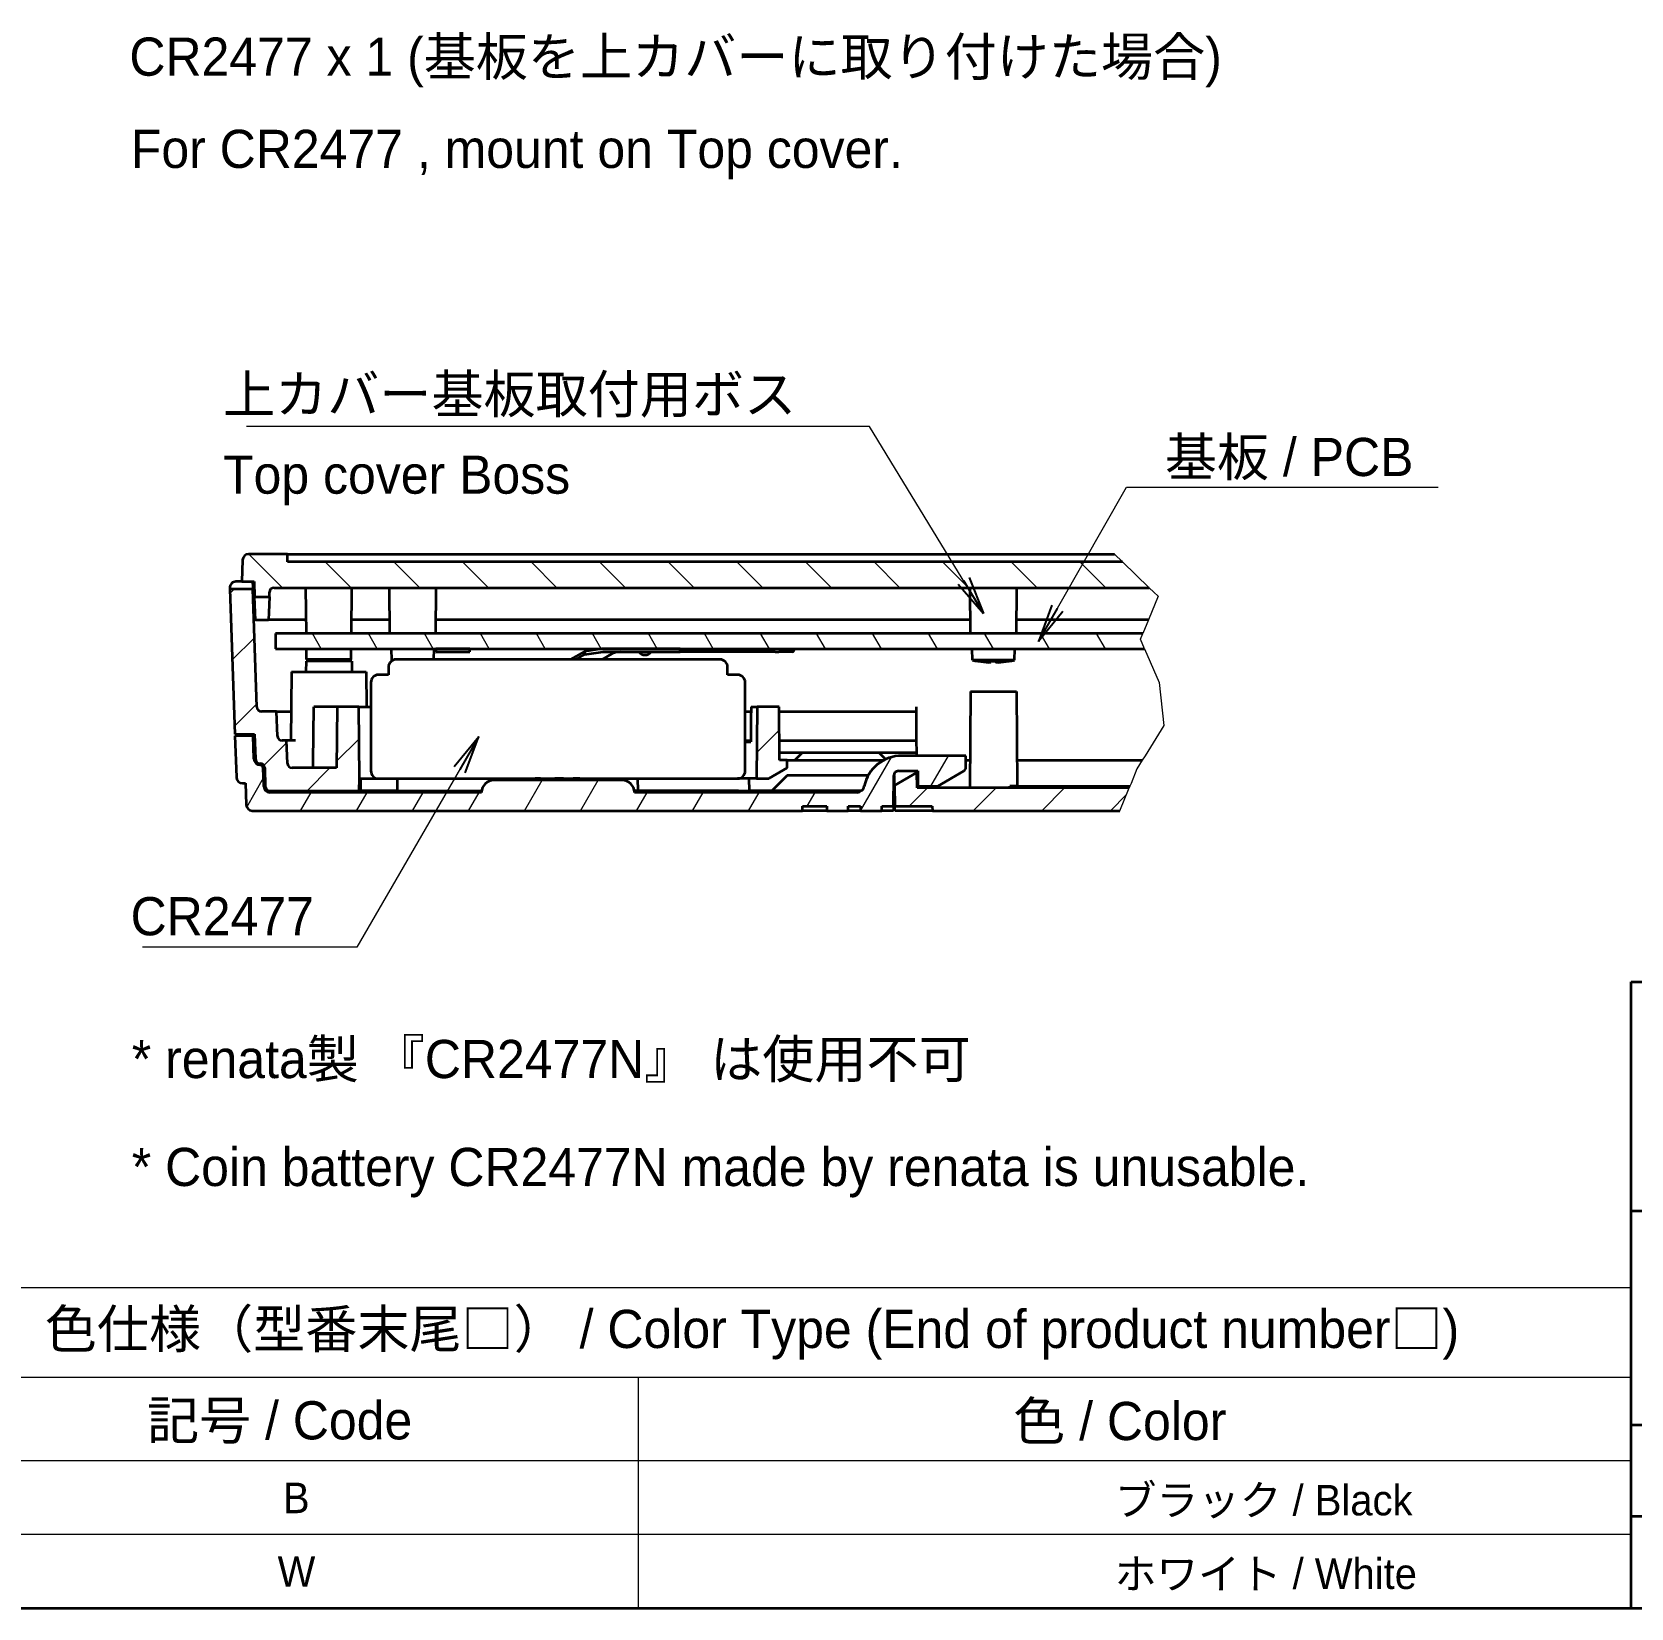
# Model space of a CAD drawing. Header units: millimetres. Extents: x 0 to 2180, y 0 to 422.
# Drawn here: x 158 to 315, y 0 to 154.8 of the extents above; entities that cross this region are included whole.
import ezdxf
from ezdxf.enums import TextEntityAlignment as Align

# ---------------------------------------------------------------- set-up
doc = ezdxf.new("R2010")
doc.units = ezdxf.units.MM
doc.header["$LTSCALE"] = 1.5
for name, color, linetype, lineweight in [('Border (ISO)', 7, 'Continuous', 35), ('Break Line (JIS)', 7, 'Continuous', 18), ('Symbol (ISO)', 7, 'Continuous', 18), ('Title (ISO)', 7, 'Continuous', 35), ('Visible (ISO)', 7, 'Continuous', 35)]:
    doc.layers.add(name, color=color, linetype=linetype, lineweight=lineweight)
doc.layers.add('Hatch (ISO)', color=1, linetype='Continuous', lineweight=18, true_color=0xff0000)
doc.styles.add('Note Text (TK)', font='MS PGothic.ttf')
doc.styles.add('Note Text (TK2)', font='MS PGothic.ttf')
doc.styles.add('文字スタイル40', font='MS PGothic.ttf')
doc.styles.add('文字スタイル67', font='arial.ttf')
doc.dimstyles.new('Default - Method 1b (TK)$7', dxfattribs={"dimscale": 1.5, "dimtxt": 2.5, "dimasz": 2.5, "dimexe": 1, "dimexo": 1.5, "dimgap": 1, "dimtad": 1, "dimrnd": 1e-08, "dimdsep": 46, "dimtxsty": 'Note Text (TK)', "dimblk": 'OPEN', "dimcen": 0.09, "dimdle": 5, "dimclrd": 256, "dimclre": 100, "dimclrt": 7, "dimadec": 1, "dimazin": 1, "dimtfac": 1, "dimtmove": 0, "dimatfit": 3, "dimldrblk": 'OPEN', "dimfxl": 0, "dimtolj": 1, "dimlwd": -1, "dimlwe": -1, "dimarcsym": 0})
pattern_1 = [(45, (-21.75, -12), (-3.367596, 3.367596), [])]

# ---------------------------------------------------------------- blocks, each defined once
blk = doc.blocks.new('図面枠 tk図枠')
at = {"layer": 'Border (ISO)'}
blk.add_line((14.5, 8), (405.5, 8), dxfattribs=at)
blk = doc.blocks.new('表題欄 tk表題欄')
at = {"layer": 'Hatch (ISO)'}
h = blk.add_hatch(color=256, dxfattribs=at)
edge = h.paths.add_edge_path(flags=0)
edge.add_arc((95.44, 237.35), 0.596, 270, 360)
edge.add_line((96.04, 237.35), (96.04, 240.76))
edge.add_arc((95.44, 240.76), 0.596, 0, 90)
edge.add_line((95.44, 241.35), (79.01, 241.35))
edge.add_arc((79.01, 240.76), 0.596, 90, 180)
edge.add_line((78.41, 240.76), (78.41, 237.35))
edge.add_arc((79.01, 237.35), 0.596, 180, 270)
edge.add_line((79.01, 236.75), (95.44, 236.75))
edge = h.paths.add_edge_path()
edge.add_line((77.71, 241), (77.71, 237.1))
edge.add_arc((78.41, 237.1), 0.702, 180, 270)
edge.add_line((78.41, 236.4), (96.04, 236.4))
edge.add_arc((96.04, 237.1), 0.702, 270, 360)
edge.add_line((96.74, 237.1), (96.74, 241))
edge.add_arc((96.04, 241), 0.702, 0, 90)
edge.add_line((96.04, 241.71), (78.41, 241.71))
edge.add_arc((78.41, 241), 0.702, 90, 180)
for points in [[(78.94, 240.2), (78.94, 239.71), (79.79, 239.71), (79.79, 237.71), (80.38, 237.71), (80.38, 239.71), (81.23, 239.71), (81.23, 240.2)], [(85.55, 237.71), (84.81, 238.94), (84.29, 238.37), (84.29, 237.71), (83.77, 237.71), (83.77, 240.2), (84.29, 240.2), (84.29, 239.15), (85.26, 240.2), (85.98, 240.2), (85.19, 239.35), (86.17, 237.71)], [(91.96, 240.2), (91.96, 237.71), (92.48, 237.71), (92.48, 238.71), (93.64, 238.71), (93.64, 237.71), (94.16, 237.71), (94.16, 240.2), (93.64, 240.2), (93.64, 239.2), (92.48, 239.2), (92.48, 240.2)], [(94.71, 240.2), (94.71, 237.71), (95.23, 237.71), (95.23, 240.2)]]:
    blk.add_hatch(color=256, dxfattribs=at).paths.add_polyline_path(points)
h = blk.add_hatch(color=256, dxfattribs=at)
h.paths.add_polyline_path([(82.46, 238.76), (81.82, 238.76), (82.14, 239.63)], flags=0)
h.paths.add_polyline_path([(82.65, 238.24), (81.63, 238.24), (81.44, 237.71), (80.82, 237.71), (81.73, 240.2), (82.55, 240.2), (83.46, 237.71), (82.85, 237.71)])
h = blk.add_hatch(color=256, dxfattribs=at)
h.paths.add_polyline_path([(87.4, 238.76), (88.03, 238.76), (87.72, 239.63)], flags=0)
h.paths.add_polyline_path([(87.01, 237.71), (87.21, 238.24), (88.22, 238.24), (88.42, 237.71), (89.04, 237.71), (88.12, 240.2), (87.31, 240.2), (86.39, 237.71)])
h = blk.add_hatch(color=256, dxfattribs=at)
edge = h.paths.add_edge_path()
edge.add_arc((90.39, 238.95), 1.27, 38.5505, 336.582)
edge.add_line((91.56, 238.44), (91.04, 238.67))
edge.add_ellipse((90.39, 238.95), major_axis=(0, -0.8), ratio=0.867347, start_angle=124.651, end_angle=429.4109, ccw=False)
edge.add_line((90.96, 239.41), (91.39, 239.74))
at = {"layer": 'Title (ISO)'}
for p, q in [((74.71, 245.05), (255.71, 245.05)), ((74.71, 204.05), (74.71, 245.05)), ((149.71, 245.05), (149.71, 210.05)), ((230.71, 245.05), (230.71, 210.05)), ((255.71, 245.05), (255.71, 204.05)), ((243.21, 240.55), (251.21, 241.55)), ((251.21, 235.55), (251.21, 241.55)), ((243.21, 240.55), (243.21, 236.55)), ((243.21, 236.55), (251.21, 235.55)), ((230.71, 232.05), (255.71, 232.05)), ((74.71, 230.05), (230.71, 230.05)), ((99.71, 230.05), (99.71, 216.05)), ((124.71, 230.05), (124.71, 216.05)), ((230.71, 221.05), (255.71, 221.05)), ((74.71, 216.05), (230.71, 216.05)), ((255.71, 210.05), (74.71, 210.05)), ((74.71, 204.05), (255.71, 204.05))]:
    blk.add_line(p, q, dxfattribs=at)
at = {"layer": 'Title (ISO)', "color": 4, "linetype": 'Continuous', "lineweight": 18, "true_color": 0x00ffff}
for p, q in [((238.21, 242.55), (238.21, 234.55)), ((252.21, 238.55), (234.21, 238.55))]:
    blk.add_line(p, q, dxfattribs=at)
at = {"layer": 'Title (ISO)'}
for radius in [3, 2]:
    blk.add_circle((238.21, 238.55), radius, dxfattribs=at)
at = {"layer": 'Title (ISO)', "color": 1, "true_color": 0xff0000, "char_height": 2, "line_spacing_factor": 1.5, "style": 'Note Text (TK)'}
for s, insert, attachment_point in [('\\fＭＳ Ｐゴシック|b0|i0;{\\H2.0000;品名/Title}', (151.71, 243.05), 4), ('\\fＭＳ Ｐゴシック|b0|i0;{\\H2.0000;尺度/Scale}', (232.71, 230.05), 4), ('\\fＭＳ Ｐゴシック|b0|i0;{\\H2.0000;承認/Approved}', (87.21, 228.05), 5), ('\\fＭＳ Ｐゴシック|b0|i0;{\\H2.0000;検図/Checked}', (112.21, 228.05), 5), ('\\fＭＳ Ｐゴシック|b0|i0;{\\H2.0000;製図/Created}', (137.21, 228.05), 5), ('\\fＭＳ Ｐゴシック|b0|i0;{\\H2.0000;型番/Product number}', (151.71, 228.05), 4), ('\\fＭＳ Ｐゴシック|b0|i0;{\\H2.0000;ページ/Page}', (232.71, 219.05), 4), ('\\fＭＳ Ｐゴシック|b0|i0;{\\H2.0000;作成日/Date}', (151.71, 213.05), 4)]:
    blk.add_mtext(s, dxfattribs=dict(at, insert=insert, attachment_point=attachment_point))
at = {"layer": 'Title (ISO)', "color": 7, "line_spacing_factor": 1.5, "style": 'Note Text (TK)'}
for s, insert, char_height, attachment_point in [('株式会社タカチ電機工業', (99.74, 239.05), 2.5, 4), ('\\fArial|b0|i0;{\\H1.4986;TAKACHI ELECTRONICS ENCLOSURE CO., LTD.}', (99.74, 233.05), 1.4986, 4), ('\\fＭＳ Ｐゴシック|b0|i0;{\\H2.0000;/}', (243.21, 213.55), 2, 5), ('\\fMS PGothic|b0|i0;{\\H1.8000;本図面の著作権は株式会社タカチ電機工業に帰属します。 / Copyright (C)\xa0 TAKACHI ELECTRONICS ENCLOSURE CO., LTD. All Rights Reserved.}', (77.71, 207.05), 1.8, 4)]:
    blk.add_mtext(s, dxfattribs=dict(at, insert=insert, char_height=char_height, attachment_point=attachment_point))
at = {"layer": 'Title (ISO)', "color": 7}
for tag, p, height, style in [('<品名>_001', (157.58, 236.65), 2.5, 'Note Text (TK)'), ('<Title>_001', (157.49, 231.55), 2, '文字スタイル67'), ('<型番>_001', (157.47, 219.99), 3, '文字スタイル40'), ('<承認>_001', (83.43, 219.75), 2.5, 'Note Text (TK)'), ('<検図>_001', (108.48, 219.75), 2.5, 'Note Text (TK)'), ('<製図>_001', (133.58, 219.75), 2.5, 'Note Text (TK)'), ('作成日_001', (175.62, 211.78), 2.5, 'Note Text (TK)'), ('<ページ_No.>_001', (237.95, 212.3), 2.5, 'Note Text (TK)'), ('<総ページ数>_001', (246.79, 212.3), 2.5, 'Note Text (TK)')]:
    blk.add_attdef(tag, p, '', height=height, dxfattribs=dict(at, style=style))
at = {"layer": 'Title (ISO)', "color": 7, "style": 'Note Text (TK)'}
for tag, p in [('<尺度>', (243.21, 224.55)), ('<部品サイズ>', (112.21, 213.05))]:
    blk.add_attdef(tag, text='', height=2.5, dxfattribs=at).set_placement(p, align=Align.MIDDLE_CENTER)
blk = doc.blocks.new('テーブル1')
at = {"layer": 'Symbol (ISO)'}
for p, q in [((114.5, 28.98), (224.5, 28.98)), ((114.5, 28.98), (114.5, 23.11)), ((224.5, 28.98), (224.5, 23.11)), ((114.5, 23.11), (224.5, 23.11)), ((114.5, 23.11), (114.5, 17.67)), ((159.5, 23.11), (159.5, 17.67)), ((224.5, 23.11), (224.5, 17.67)), ((114.5, 17.67), (224.5, 17.67)), ((114.5, 17.67), (114.5, 8)), ((159.5, 17.67), (159.5, 8)), ((224.5, 17.67), (224.5, 8)), ((114.5, 12.83), (224.5, 12.83)), ((114.5, 8), (224.5, 8))]:
    blk.add_line(p, q, dxfattribs=at)
at = {"layer": 'Symbol (ISO)', "color": 7, "attachment_point": 7}
for s, insert, char_height, style in [('色仕様（型番末尾□） / Color Type (End of product number□)', (120.67, 24.27), 2.5, 'Note Text (TK)'), ('記号 / Code', (127.36, 18.76), 2.5, 'Note Text (TK)'), ('色 / Color', (184.06, 18.76), 2.5, 'Note Text (TK)'), ('B', (136.26, 14.21), 2, 'Note Text (TK2)'), ('\u3000\u3000\u3000\u3000\u3000\u3000\u3000\u3000\u3000\u3000\u3000ブラック / Black', (160.7, 13.86), 2, 'Note Text (TK2)'), ('W', (135.91, 9.39), 2, 'Note Text (TK2)'), ('\u3000\u3000\u3000\u3000\u3000\u3000\u3000\u3000\u3000\u3000\u3000ホワイト / White', (160.7, 9.15), 2, 'Note Text (TK2)')]:
    blk.add_mtext(s, dxfattribs=dict(at, insert=insert, char_height=char_height, style=style))
blk = doc.blocks.new('_Open')
at = {"color": 0, "linetype": 'ByBlock', "lineweight": -2}
for p, q in [((-1, 0.167), (0, 0)), ((-1, -0.167), (0, 0)), ((0, 0), (-1, 0))]:
    blk.add_line(p, q, dxfattribs=at)

msp = doc.modelspace()

# ---------------------------------------------------------------- hatches: boundary and pattern name
at = {"layer": 'Hatch (ISO)'}
h = msp.add_hatch(dxfattribs=at)
h.set_pattern_fill('ANSI31', color=256, scale=38.1, angle=90.00021, style=0)
h.set_pattern_definition([(135.0002, (-21.75, -12), (-3.367584, -3.36761), [])])
edge = h.paths.add_edge_path()
edge.add_line((267.7037, 100.206), (265.066, 102.756))
edge.add_line((265.066, 102.756), (183.0983, 102.756))
edge.add_line((183.0983, 102.756), (183.0721, 103.506))
edge.add_line((183.0721, 103.506), (179.272, 103.506))
edge.add_ellipse((179.272, 102.906), major_axis=(0, 0.6), ratio=1, start_angle=0, end_angle=88)
edge.add_line((178.6724, 102.9269), (178.5983, 100.806))
edge.add_line((178.5983, 100.806), (179.7983, 100.806))
edge.add_line((179.7983, 100.806), (179.8507, 99.306))
edge.add_line((179.8507, 99.306), (181.3019, 99.306))
edge.add_line((181.3019, 99.306), (181.3181, 99.7717))
edge.add_ellipse((181.7678, 99.756), major_axis=(-0.4497, 0.0157), ratio=1, start_angle=272, end_angle=360, ccw=False)
edge.add_line((181.7678, 100.206), (267.7037, 100.206))
h = msp.add_hatch(dxfattribs=at)
h.set_pattern_fill('ANSI31', color=256, scale=38.1, style=0)
h.set_pattern_definition(pattern_1)
edge = h.paths.add_edge_path()
edge.add_line((177.4245, 100.056), (177.9221, 85.806))
edge.add_line((177.9221, 85.806), (179.8459, 85.806))
edge.add_line((179.8459, 85.806), (179.9303, 83.3903))
edge.add_ellipse((180.38, 83.406), major_axis=(-0.4497, -0.0157), ratio=1, start_angle=0, end_angle=88)
edge.add_line((180.38, 82.956), (180.3944, 82.956))
edge.add_ellipse((180.3944, 82.506), major_axis=(0, 0.45), ratio=1, start_angle=272, end_angle=360, ccw=False)
edge.add_line((180.8442, 82.5217), (180.9081, 80.6903))
edge.add_ellipse((181.3578, 80.706), major_axis=(-0.4497, -0.0157), ratio=1, start_angle=0, end_angle=88)
edge.add_line((181.3578, 80.256), (190.1378, 80.256))
edge.add_line((190.1378, 80.256), (190.1483, 81.456))
edge.add_line((190.1483, 81.456), (190.0868, 88.506))
edge.add_line((190.0868, 88.506), (187.9506, 88.506))
edge.add_line((187.9506, 88.506), (187.8983, 82.506))
edge.add_line((187.8983, 82.506), (183.5306, 82.506))
edge.add_ellipse((183.5306, 82.956), major_axis=(0, -0.45), ratio=1, start_angle=272, end_angle=360, ccw=False)
edge.add_line((183.0809, 82.9403), (183.0018, 85.206))
edge.add_line((183.0018, 85.206), (182.5528, 85.206))
edge.add_ellipse((182.5528, 85.656), major_axis=(0, -0.45), ratio=1, start_angle=272, end_angle=360, ccw=False)
edge.add_line((182.1031, 85.6403), (182.0187, 88.056))
edge.add_line((182.0187, 88.056), (180.5295, 88.056))
edge.add_ellipse((180.5295, 88.506), major_axis=(0, -0.45), ratio=1, start_angle=272, end_angle=360, ccw=False)
edge.add_line((180.0797, 88.4903), (179.6758, 100.056))
edge.add_line((179.6758, 100.056), (177.4245, 100.056))
h = msp.add_hatch(dxfattribs=at)
h.set_pattern_fill('ANSI31', color=256, scale=38.1, angle=75.000175, style=0)
h.set_pattern_definition([(120.0002, (-21.75, -12), (-4.12444, -2.38126), [])])
h.paths.add_polyline_path([(267.0736, 95.706), (181.8983, 95.706), (181.8983, 94.206), (197.6483, 94.206), (200.988, 94.206), (214.083, 94.206), (221.6483, 94.206), (267.243, 94.206), (266.8427, 95.137)])
h = msp.add_hatch(dxfattribs=at)
h.set_pattern_fill('ANSI31', color=256, scale=38.1, style=0)
h.set_pattern_definition(pattern_1)
h.paths.add_polyline_path([(229.2098, 88.506), (229.1483, 81.456), (230.3296, 81.456), (232.1483, 82.506), (232.1483, 83.256), (231.3917, 83.256), (231.3459, 88.506)])
h = msp.add_hatch(dxfattribs=at)
h.set_pattern_fill('ANSI31', color=256, scale=38.1, angle=14.999978, style=0)
h.set_pattern_definition([(60, (-21.75, -12), (-4.124445, 2.38125), [])])
edge = h.paths.add_edge_path()
edge.add_ellipse((180.3944, 82.506), major_axis=(0.2998, 0.0105), ratio=1, start_angle=0, end_angle=88)
edge.add_line((180.3944, 82.806), (180.38, 82.806))
edge.add_ellipse((180.38, 83.406), major_axis=(0, -0.6), ratio=1, start_angle=272, end_angle=360, ccw=False)
edge.add_line((179.7804, 83.3851), (179.7011, 85.656))
edge.add_line((179.7011, 85.656), (177.9273, 85.656))
edge.add_line((177.9273, 85.656), (178.0695, 81.5851))
edge.add_ellipse((178.6691, 81.606), major_axis=(-0.5996, -0.0209), ratio=1, start_angle=0, end_angle=88)
edge.add_line((178.6691, 81.006), (178.954, 81.006))
edge.add_line((178.954, 81.006), (179.0281, 78.8851))
edge.add_ellipse((179.6277, 78.906), major_axis=(-0.5996, -0.0209), ratio=1, start_angle=0, end_angle=88)
edge.add_line((179.6277, 78.306), (233.6444, 78.306))
edge.add_line((233.6444, 78.306), (233.6483, 78.756))
edge.add_line((233.6483, 78.756), (236.0483, 78.756))
edge.add_line((236.0483, 78.756), (236.0522, 78.306))
edge.add_line((236.0522, 78.306), (238.1444, 78.306))
edge.add_line((238.1444, 78.306), (238.1483, 78.756))
edge.add_line((238.1483, 78.756), (239.3483, 78.756))
edge.add_line((239.3483, 78.756), (239.3522, 78.306))
edge.add_line((239.3522, 78.306), (241.4444, 78.306))
edge.add_line((241.4444, 78.306), (241.4483, 78.756))
edge.add_line((241.4483, 78.756), (242.5881, 78.756))
edge.add_line((242.5881, 78.756), (242.6143, 81.7599))
edge.add_ellipse((243.0643, 81.756), major_axis=(-0.45, 0.0039), ratio=1, start_angle=270.5, end_angle=360, ccw=False)
edge.add_line((243.0643, 82.206), (244.9733, 82.206))
edge.add_line((244.9733, 82.206), (244.9864, 80.706))
edge.add_line((244.9864, 80.706), (246.9233, 80.706))
edge.add_line((246.9233, 80.706), (249.471, 82.1769))
edge.add_ellipse((249.246, 82.5666), major_axis=(0.225, -0.3897), ratio=1, start_angle=0, end_angle=60.5)
edge.add_line((249.696, 82.5706), (249.6861, 83.706))
edge.add_line((249.6861, 83.706), (243.3953, 83.706))
edge.add_ellipse((243.3953, 79.956), major_axis=(0, 3.75), ratio=1, start_angle=0, end_angle=78.463041)
edge.add_ellipse((238.9862, 80.856), major_axis=(0.7348, -0.15), ratio=1, start_angle=281.536959, end_angle=360, ccw=False)
edge.add_line((238.9862, 80.106), (217.1483, 80.106))
edge.add_line((217.1483, 80.106), (217.1482, 80.1165))
edge.add_ellipse((215.9482, 80.106), major_axis=(1.2, 0.0105), ratio=1, start_angle=0, end_angle=89.5)
edge.add_line((215.9482, 81.306), (203.3483, 81.306))
edge.add_ellipse((203.3483, 80.106), major_axis=(0, 1.2), ratio=1, start_angle=0, end_angle=89.5)
edge.add_line((202.1484, 80.1165), (202.1483, 80.106))
edge.add_line((202.1483, 80.106), (181.3578, 80.106))
edge.add_ellipse((181.3578, 80.706), major_axis=(0, -0.6), ratio=1, start_angle=272, end_angle=360, ccw=False)
edge.add_line((180.7582, 80.6851), (180.6943, 82.5165))
h = msp.add_hatch(dxfattribs=at)
h.set_pattern_fill('ANSI31', color=256, scale=38.1, style=0)
h.set_pattern_definition(pattern_1)
h.paths.add_polyline_path([(264.8178, 78.306), (265.731, 80.556), (244.8983, 80.556), (244.8853, 82.0485), (242.6921, 80.7823), (242.7098, 78.756), (246.3983, 78.756), (246.4022, 78.306)])

# ---------------------------------------------------------------- linework, layer by layer
at = {"layer": 'Break Line (JIS)'}
for p, q in [((264.2902, 103.506), (265.066, 102.756)), ((267.7037, 100.206), (265.066, 102.756)), ((268.5629, 99.3754), (267.6216, 97.056)), ((267.7037, 100.206), (268.153, 99.7717)), ((268.153, 99.7717), (268.5629, 99.3754)), ((267.6216, 97.056), (267.0736, 95.706)), ((266.8427, 95.137), (267.0736, 95.706)), ((267.243, 94.206), (266.8427, 95.137)), ((267.243, 94.206), (268.6648, 90.8987)), ((268.6648, 90.8987), (269.1374, 86.6604)), ((269.1374, 86.6604), (267.2811, 83.6903)), ((267.0096, 83.256), (266.4884, 82.422)), ((267.2811, 83.6903), (267.0096, 83.256)), ((266.4884, 82.422), (265.9073, 80.9903)), ((264.8178, 78.306), (265.731, 80.556)), ((265.7919, 80.706), (265.731, 80.556)), ((265.9073, 80.9903), (265.7919, 80.706))]:
    msp.add_line(p, q, dxfattribs=at)
at = {"layer": 'Visible (ISO)'}
for p, q in [((178.6724, 102.9269), (178.5983, 100.806)), ((183.0721, 103.506), (179.272, 103.506)), ((183.0983, 102.756), (183.0721, 103.506)), ((183.0721, 103.506), (189.3983, 103.506)), ((265.066, 102.756), (183.0983, 102.756)), ((189.3983, 103.506), (264.2902, 103.506)), ((178.5983, 100.806), (178.0196, 100.806)), ((178.5983, 100.806), (179.7983, 100.806)), ((179.6497, 100.806), (179.6699, 100.2269)), ((179.7983, 100.806), (179.8507, 99.306)), ((177.42, 100.1851), (177.4245, 100.056)), ((177.4245, 100.056), (177.9221, 85.806)), ((179.6758, 100.056), (177.4245, 100.056)), ((179.6699, 100.2269), (179.6758, 100.056)), ((180.0797, 88.4903), (179.6758, 100.056)), ((179.8507, 99.306), (181.3019, 99.306)), ((179.904, 97.7798), (179.8507, 99.306)), ((181.3019, 99.306), (181.2486, 97.7798)), ((181.3019, 99.306), (181.3181, 99.7717)), ((181.7678, 100.206), (267.7037, 100.206)), ((184.9376, 95.706), (184.8983, 100.206)), ((189.359, 95.706), (189.3983, 100.206)), ((193.1483, 95.706), (193.109, 100.206)), ((197.6483, 95.706), (197.6876, 100.206)), ((250.1483, 95.706), (250.109, 100.206)), ((254.6483, 95.706), (254.6876, 100.206)), ((179.9292, 97.0579), (179.904, 97.7798)), ((181.2486, 97.7798), (181.2234, 97.0579)), ((179.9294, 97.056), (181.2235, 97.056)), ((184.9258, 97.056), (181.2235, 97.056)), ((189.3983, 97.056), (189.3708, 97.056)), ((193.1365, 97.056), (189.3983, 97.056)), ((250.1365, 97.056), (197.6601, 97.056)), ((267.6216, 97.056), (254.6601, 97.056)), ((267.0736, 95.706), (181.8983, 95.706)), ((181.8983, 95.706), (181.8983, 94.206)), ((181.8983, 94.206), (267.243, 94.206)), ((184.9598, 93.156), (184.9506, 94.206)), ((189.3368, 93.156), (189.3459, 94.206)), ((193.3371, 93.0952), (193.2983, 94.206)), ((197.4616, 93.156), (197.4983, 94.206)), ((200.988, 94.206), (197.6483, 94.206)), ((197.6483, 94.206), (197.6483, 93.906)), ((200.988, 93.906), (200.988, 94.206)), ((213.418, 94.1228), (213.418, 94.206)), ((221.6483, 94.206), (214.083, 94.206)), ((221.6483, 93.906), (221.6483, 94.206)), ((224.6877, 93.906), (224.6877, 94.206)), ((250.3371, 93.0952), (250.2983, 94.206)), ((254.4595, 93.0952), (254.4983, 94.206)), ((184.9075, 93.006), (184.8983, 91.956)), ((189.3891, 93.006), (184.9075, 93.006)), ((189.3368, 93.156), (184.9598, 93.156)), ((189.3891, 93.006), (189.3983, 91.956)), ((193.4525, 93.0952), (193.3371, 93.0952)), ((225.5483, 93.156), (193.7483, 93.156)), ((197.6483, 93.906), (200.988, 93.906)), ((212.2464, 93.9548), (210.8535, 93.156)), ((211.3976, 93.156), (212.2464, 93.6427)), ((213.9168, 94.1943), (212.2464, 93.9548)), ((212.2464, 93.9548), (212.2464, 93.6427)), ((212.2464, 93.6427), (214.0822, 93.9059)), ((213.9957, 93.156), (214.9449, 93.7003)), ((214.083, 93.906), (221.6483, 93.906)), ((221.9644, 93.906), (221.6483, 93.906)), ((223.3622, 93.906), (221.9644, 93.906)), ((224.6877, 93.906), (223.3622, 93.906)), ((230.5775, 93.906), (224.6877, 93.906)), ((230.9525, 93.906), (230.5775, 93.906)), ((230.9525, 93.906), (231.3275, 93.906)), ((232.6253, 93.906), (231.3275, 93.906)), ((254.4595, 93.0952), (250.3371, 93.0952)), ((250.9037, 92.9823), (250.9123, 92.9823)), ((252.1769, 92.9823), (252.6196, 92.9823)), ((253.8843, 92.9823), (253.8929, 92.9823)), ((183.4808, 91.956), (183.4218, 85.206)), ((183.4808, 91.956), (190.8158, 91.956)), ((190.8158, 91.956), (190.8459, 88.506)), ((192.9983, 91.656), (192.0233, 91.656)), ((192.9983, 92.406), (192.9983, 91.656)), ((226.2983, 91.656), (226.2983, 92.406)), ((227.2733, 91.656), (226.2983, 91.656)), ((191.2733, 90.906), (191.2733, 82.206)), ((228.0233, 82.206), (228.0233, 90.906)), ((250.1483, 90.006), (250.0658, 80.556)), ((250.1483, 90.006), (254.6483, 90.006)), ((254.6483, 90.006), (254.7294, 80.706)), ((182.0187, 88.056), (180.5295, 88.056)), ((182.1031, 85.6403), (182.0187, 88.056)), ((182.0187, 88.056), (183.4467, 88.056)), ((187.1719, 88.506), (185.6719, 88.506)), ((187.9506, 88.506), (187.1719, 88.506)), ((187.9506, 88.506), (187.8983, 82.506)), ((190.0868, 88.506), (187.9506, 88.506)), ((190.1483, 81.456), (190.0868, 88.506)), ((190.0868, 88.506), (191.2733, 88.506)), ((228.0233, 88.056), (228.5958, 88.056)), ((228.6003, 88.506), (229.2098, 88.506)), ((229.2098, 88.506), (229.1483, 81.456)), ((231.3459, 88.506), (229.2098, 88.506)), ((231.3917, 83.256), (231.3459, 88.506)), ((231.3499, 88.056), (244.8328, 88.056)), ((244.8328, 88.056), (244.829, 88.4903)), ((244.8539, 85.6403), (244.8328, 88.056)), ((177.9221, 85.806), (179.8459, 85.806)), ((179.7011, 85.656), (177.9273, 85.656)), ((177.9273, 85.656), (178.0695, 81.5851)), ((179.7804, 83.3851), (179.7011, 85.656)), ((179.7011, 85.656), (179.8511, 85.656)), ((179.8459, 85.806), (179.9303, 83.3903)), ((183.0018, 85.206), (182.5528, 85.206)), ((183.0809, 82.9403), (183.0018, 85.206)), ((183.0096, 85.206), (183.0018, 85.206)), ((183.8566, 85.206), (183.0096, 85.206)), ((228.0233, 85.206), (228.567, 85.206)), ((228.0233, 85.056), (228.5655, 85.056)), ((231.3747, 85.206), (244.8577, 85.206)), ((244.8577, 85.206), (244.8539, 85.6403)), ((244.8682, 84.006), (244.8577, 85.206)), ((179.9087, 84.0073), (179.7587, 84.006)), ((231.3852, 84.006), (233.6483, 84.006)), ((232.1483, 83.256), (231.3917, 83.256)), ((232.1483, 82.506), (232.1483, 83.256)), ((232.1483, 83.256), (241.6141, 83.256)), ((233.6483, 84.006), (232.8983, 83.256)), ((233.6483, 84.006), (241.1483, 84.006)), ((241.1483, 84.006), (241.8031, 83.3512)), ((241.1483, 84.006), (244.8682, 84.006)), ((249.6861, 83.706), (243.3953, 83.706)), ((244.8708, 83.706), (244.8682, 84.006)), ((249.696, 82.5706), (249.6861, 83.706)), ((249.69, 83.256), (250.0894, 83.256)), ((254.7072, 83.256), (267.0096, 83.256)), ((180.38, 82.956), (180.3944, 82.956)), ((180.3944, 82.806), (180.38, 82.806)), ((180.3944, 82.806), (180.7299, 82.806)), ((180.7582, 80.6851), (180.6943, 82.5165)), ((180.8442, 82.5217), (180.9081, 80.6903)), ((187.8983, 82.506), (183.5306, 82.506)), ((230.3296, 81.456), (232.1483, 82.506)), ((232.1483, 81.756), (230.6483, 80.256)), ((240.1055, 81.756), (232.1483, 81.756)), ((242.5881, 78.756), (242.6143, 81.7599)), ((242.6836, 81.756), (242.6143, 81.756)), ((242.6921, 80.7823), (242.6836, 81.756)), ((244.8853, 82.0485), (242.6921, 80.7823)), ((243.0643, 82.206), (244.9733, 82.206)), ((244.8839, 82.206), (244.8853, 82.0485)), ((244.8983, 80.556), (244.8853, 82.0485)), ((244.9733, 82.206), (244.9864, 80.706)), ((246.9233, 80.706), (249.471, 82.1769)), ((178.6691, 81.006), (178.954, 81.006)), ((178.954, 81.006), (179.0281, 78.8851)), ((181.3578, 80.256), (190.1378, 80.256)), ((202.1483, 80.106), (181.3578, 80.106)), ((190.1378, 80.256), (190.1483, 81.456)), ((190.1378, 80.256), (190.2544, 80.256)), ((190.2646, 81.456), (190.1483, 81.456)), ((193.7795, 80.256), (190.2544, 80.256)), ((190.2646, 81.456), (192.0233, 81.456)), ((192.0233, 81.456), (207.3966, 81.456)), ((193.88, 80.256), (193.7795, 80.256)), ((193.88, 80.256), (193.8943, 81.456)), ((193.88, 80.256), (202.1577, 80.256)), ((202.1484, 80.1165), (202.1483, 80.106)), ((215.9482, 81.306), (203.3483, 81.306)), ((207.9282, 81.456), (207.3966, 81.456)), ((207.9282, 81.456), (209.3484, 81.456)), ((210.1998, 81.456), (209.3484, 81.456)), ((209.6902, 81.456), (209.6915, 81.306)), ((210.1998, 81.456), (211.1211, 81.456)), ((211.7775, 81.456), (211.1211, 81.456)), ((211.7775, 81.456), (227.2733, 81.456)), ((225.8702, 80.256), (217.1388, 80.256)), ((217.1483, 80.106), (217.1482, 80.1165)), ((238.9862, 80.106), (217.1483, 80.106)), ((225.9746, 80.256), (225.8702, 80.256)), ((225.9746, 80.106), (225.9746, 80.256)), ((227.3745, 80.256), (225.9746, 80.256)), ((228.4283, 81.456), (227.2733, 81.456)), ((227.3745, 80.256), (228.4391, 80.256)), ((228.3233, 80.106), (228.3233, 80.256)), ((229.1483, 81.456), (228.4283, 81.456)), ((228.4391, 80.256), (228.4283, 81.456)), ((230.6483, 80.256), (228.4391, 80.256)), ((229.1483, 81.456), (230.3296, 81.456)), ((239.4362, 80.256), (230.6483, 80.256)), ((242.698, 80.106), (242.5999, 80.106)), ((242.6967, 80.256), (242.6012, 80.256)), ((242.6921, 80.7823), (242.7098, 78.756)), ((265.731, 80.556), (244.8983, 80.556)), ((244.9864, 80.706), (246.9233, 80.706)), ((254.7818, 80.706), (254.016, 80.706)), ((254.016, 80.556), (254.016, 80.706)), ((254.7818, 80.706), (258.2411, 80.706)), ((258.2411, 80.556), (258.2411, 80.706)), ((258.2411, 80.706), (259.9637, 80.706)), ((259.9637, 80.556), (259.9637, 80.706)), ((259.9637, 80.706), (261.3885, 80.706)), ((261.3885, 80.706), (261.6712, 80.706)), ((261.3885, 80.556), (261.3885, 80.706)), ((261.6712, 80.706), (261.9026, 80.706)), ((261.6712, 80.556), (261.6712, 80.706)), ((261.9026, 80.706), (262.8796, 80.706)), ((261.9026, 80.556), (261.9026, 80.706)), ((262.8796, 80.556), (262.8796, 80.706)), ((262.8796, 80.706), (263.1111, 80.706)), ((263.1111, 80.706), (263.407, 80.706)), ((263.1111, 80.556), (263.1111, 80.706)), ((263.407, 80.706), (263.7125, 80.706)), ((263.407, 80.556), (263.407, 80.706)), ((263.7125, 80.706), (264.4998, 80.706)), ((263.7125, 80.556), (263.7125, 80.706)), ((264.4998, 80.706), (265.3895, 80.706)), ((265.3895, 80.706), (265.6646, 80.706)), ((265.3895, 80.556), (265.3895, 80.706)), ((265.6646, 80.706), (265.7919, 80.706)), ((265.6646, 80.556), (265.6646, 80.706)), ((233.6444, 78.306), (233.6483, 78.756)), ((233.6483, 78.756), (236.0483, 78.756)), ((236.0483, 78.756), (236.0522, 78.306)), ((238.1444, 78.306), (238.1483, 78.756)), ((238.1483, 78.756), (239.3483, 78.756)), ((239.3483, 78.756), (239.3522, 78.306)), ((241.4444, 78.306), (241.4483, 78.756)), ((241.4483, 78.756), (242.5881, 78.756)), ((242.5881, 78.756), (242.5841, 78.306)), ((242.7098, 78.756), (246.3983, 78.756)), ((242.7137, 78.306), (242.7098, 78.756)), ((246.3983, 78.756), (246.4022, 78.306)), ((179.6277, 78.306), (233.6444, 78.306)), ((235.1483, 78.306), (233.6444, 78.306)), ((236.0522, 78.306), (235.1483, 78.306)), ((236.0522, 78.306), (238.1444, 78.306)), ((239.3522, 78.306), (238.1444, 78.306)), ((239.3522, 78.306), (241.4444, 78.306)), ((242.5841, 78.306), (241.4444, 78.306)), ((244.8983, 78.306), (242.7137, 78.306)), ((246.4022, 78.306), (244.8983, 78.306)), ((246.4022, 78.306), (264.8178, 78.306))]:
    msp.add_line(p, q, dxfattribs=at)
for centre, radius, start, end in [((179.272, 102.906), 0.6, 90, 178), ((178.0196, 100.206), 0.6, 90, 182), ((181.7678, 99.756), 0.45, 90, 178), ((193.7483, 92.406), 0.75, 90, 180), ((195.3983, 101.856), 9, 256.760419, 257.263784), ((218.1925, 94.356), 0.75, 216.869898, 323.130102), ((225.5483, 92.406), 0.75, 0, 90), ((252.3983, 101.856), 9, 256.760419, 260.340137), ((250.9037, 93.0753), 0.093, 260.340137, 270), ((253.8929, 93.0753), 0.093, 270, 279.659863), ((252.3983, 101.856), 9, 279.659863, 283.239581), ((192.0233, 90.906), 0.75, 90, 180), ((227.2733, 90.906), 0.75, 0, 90), ((180.5295, 88.506), 0.45, 182, 270), ((182.5528, 85.656), 0.45, 182, 270), ((180.38, 83.406), 0.6, 182, 270), ((180.38, 83.406), 0.45, 182, 270), ((243.3953, 79.956), 3.75, 90, 168.463041), ((180.3944, 82.506), 0.45, 2, 90), ((180.3944, 82.506), 0.3, 2, 90), ((183.5306, 82.956), 0.45, 182, 270), ((192.0233, 82.206), 0.75, 180, 270), ((227.2733, 82.206), 0.75, 270, 0), ((243.0643, 81.756), 0.45, 90, 179.5), ((249.246, 82.5666), 0.45, 300, 0.5), ((178.6691, 81.606), 0.6, 182, 270), ((181.3578, 80.706), 0.6, 182, 270), ((181.3578, 80.706), 0.45, 182, 270), ((203.3483, 80.106), 1.2, 90, 179.5), ((215.9482, 80.106), 1.2, 0.5, 90), ((238.9862, 80.856), 0.75, 270, 348.463041), ((179.6277, 78.906), 0.6, 182, 270)]:
    msp.add_arc(centre, radius, start, end, dxfattribs=at)
for centre, major_axis, ratio, start_param, end_param in [((214.083, 93.9045), (-0.603, 0), 0.5, 4.71238898, 4.99164166), ((232.6253, 94.2075), (0, -0.3015), 0.8660254, 0, 1.56582118), ((214.083, 93.9045), (-0.003, 0), 0.5, 4.71238898, 4.99164166), ((215.5944, 93.7003), (-0.7495, -0.1144), 0.24301267, 4.44965829, 5.72252452), ((252.4114, 101.8111), (-8.6254, -2.5175), 0.99586986, 1.11935079, 1.23558593), ((252.9113, 101.8111), (-0.7834, -8.951), 0.0254382, 0.05233953, 0.16857466), ((251.8852, 101.8111), (0.7834, -8.951), 0.0254382, 6.11461065, 6.23084578), ((252.3852, 101.8111), (-8.6254, 2.5175), 0.99586986, 1.90600673, 2.02224186)]:
    msp.add_ellipse(centre, major_axis=major_axis, ratio=ratio, start_param=start_param, end_param=end_param, dxfattribs=at)
for points, knots in [([(179.9292, 97.0579), (179.9292, 97.0566), (179.9293, 97.056), (179.9294, 97.056), (179.9294, 97.056), (179.9294, 97.056)], [-0.07869022564, -0.07869022564, -0.07869022564, -0.07869022564, -0.07521451801, -0.07521451801, -0.07520480199, -0.07520480199, -0.07520480199, -0.07520480199]), ([(252.1409, 92.8713), (252.1402, 92.87), (252.1343, 92.8689), (252.112, 92.8675), (252.0957, 92.8672), (252.0584, 92.8673), (252.035, 92.8677), (251.9876, 92.8692), (251.964, 92.8701), (251.9415, 92.8713)], [0, 0, 0, 0, 0.0051373014, 0.0051373014, 0.0102746029, 0.0102746029, 0.0154129582, 0.0154129582, 0.0198590482, 0.0198590482, 0.0198590482, 0.0198590482]), ([(252.8551, 92.8713), (252.8295, 92.87), (252.8022, 92.8689), (252.7524, 92.8675), (252.7298, 92.8672), (252.6945, 92.8673), (252.6793, 92.8677), (252.6609, 92.8692), (252.6563, 92.8701), (252.6556, 92.8713)], [0, 0, 0, 0, 0.0051371192, 0.0051371192, 0.0102742384, 0.0102742384, 0.0154127759, 0.0154127759, 0.0198590478, 0.0198590478, 0.0198590478, 0.0198590478]), ([(185.5989, 82.506), (185.6038, 82.906), (185.6087, 83.306), (185.6184, 84.106), (185.6233, 84.506), (185.633, 85.306), (185.6378, 85.706), (185.6476, 86.506), (185.6524, 86.906), (185.6622, 87.706), (185.667, 88.106), (185.6719, 88.506)], [0.199387428, 0.199387428, 0.199387428, 0.199387428, 0.279393036, 0.279393036, 0.359398643, 0.359398643, 0.439404251, 0.439404251, 0.519409859, 0.519409859, 0.599415467, 0.599415467, 0.599415467, 0.599415467])]:
    msp.add_open_spline(points, degree=3, knots=knots, dxfattribs=at)
for points, degree in [([(181.2235, 97.056), (181.2233, 97.056), (181.2233, 97.0566), (181.2234, 97.0579)], 3), ([(215.7636, 93.906), (215.7632, 93.906), (215.7627, 93.906), (215.7623, 93.9059)], 3), ([(228.6003, 88.506), (228.5829, 86.7799), (228.5655, 85.056)], 2), ([(190.2646, 81.456), (190.2595, 80.8561), (190.2544, 80.256)], 2), ([(217.5008, 80.256), (217.4997, 80.8561), (217.4986, 81.456)], 2)]:
    msp.add_open_spline(points, degree=degree, dxfattribs=at)

# ---------------------------------------------------------------- block references
at = {"xscale": 1.5, "yscale": 1.5, "zscale": 1.5}
for name in ['図面枠 tk図枠', 'テーブル1']:
    msp.add_blockref(name, (-21.75, -12), dxfattribs=at)
msp.add_blockref('表題欄 tk表題欄', (202.9368, -306.0791), dxfattribs=at).add_auto_attribs({'<品名>_001': 'ポータブルプラスチックケース', '<型番>_001': 'CS100-□', '作成日_001': '2023/07/05', '<検図>_001': '岡本', '<製図>_001': '野村', '<承認>_001': '中根', '<Title>_001': 'PORTABLE PLASTIC CASE', '<ページ_No.>_001': '1', '<総ページ数>_001': '4'})

# ---------------------------------------------------------------- texts
at = {"layer": 'Symbol (ISO)', "color": 7, "char_height": 3.75, "attachment_point": 7, "style": 'Note Text (TK)'}
for s, insert in [('CR2477 x 1 (基板を上カバーに取り付けた場合)', (167.5619, 149.3594)), ('For CR2477 , mount on Top cover.', (167.7059, 140.2984))]:
    msp.add_mtext(s, dxfattribs=dict(at, insert=insert))
at = {"layer": 'Symbol (ISO)', "color": 7, "char_height": 3.75, "style": 'Note Text (TK)'}
for s, insert, width, attachment_point, line_spacing_factor in [('\\fＭＳ Ｐゴシック|b0|i0;上カバー基板取付用ボス\\P\\fＭＳ Ｐゴシック|b0|i0;Top cover Boss', (176.7584, 121.0972), 59.736843, 1, 1.265217), ('\\fＭＳ Ｐゴシック|b0|i0;基板 / PCB', (269.229, 114.9206), 28.223684, 1, 1.5), ('\\fＭＳ Ｐゴシック|b0|i0;CR2477', (167.6811, 69.8177), 18.464912, 1, 1.5), ('\\fＭＳ Ｐゴシック|b0|i0;* renata製 『CR2477N』 は使用不可\\P\\fＭＳ Ｐゴシック|b0|i0;* Coin battery CR2477N made by renata is unusable.', (167.7961, 48.0541), 124.078946, 4, 1.695652)]:
    msp.add_mtext(s, dxfattribs=dict(at, insert=insert, width=width, attachment_point=attachment_point, line_spacing_factor=line_spacing_factor))

# ---------------------------------------------------------------- leaders
at = {"layer": 'Symbol (ISO)', "color": 100, "true_color": 0x00ff40, "annotation_type": 0, "has_hookline": 1}
for points, hookline_direction, text_width in [([(251.4286, 97.67), (240.2452, 116.0369), (236.4952, 116.0369)], 1, 57.4219), ([(256.8189, 94.921), (265.479, 110.0652), (269.229, 110.0652)], 0, 26.8253), ([(201.8847, 85.5828), (189.896, 64.9055), (186.146, 64.9055)], 1, 17.3011)]:
    msp.add_leader(points, dimstyle='Default - Method 1b (TK)$7', override={"dimgap": 0, "dimtad": 1}, dxfattribs=dict(at, hookline_direction=hookline_direction, text_width=text_width))

doc.saveas('drawing.dxf')
